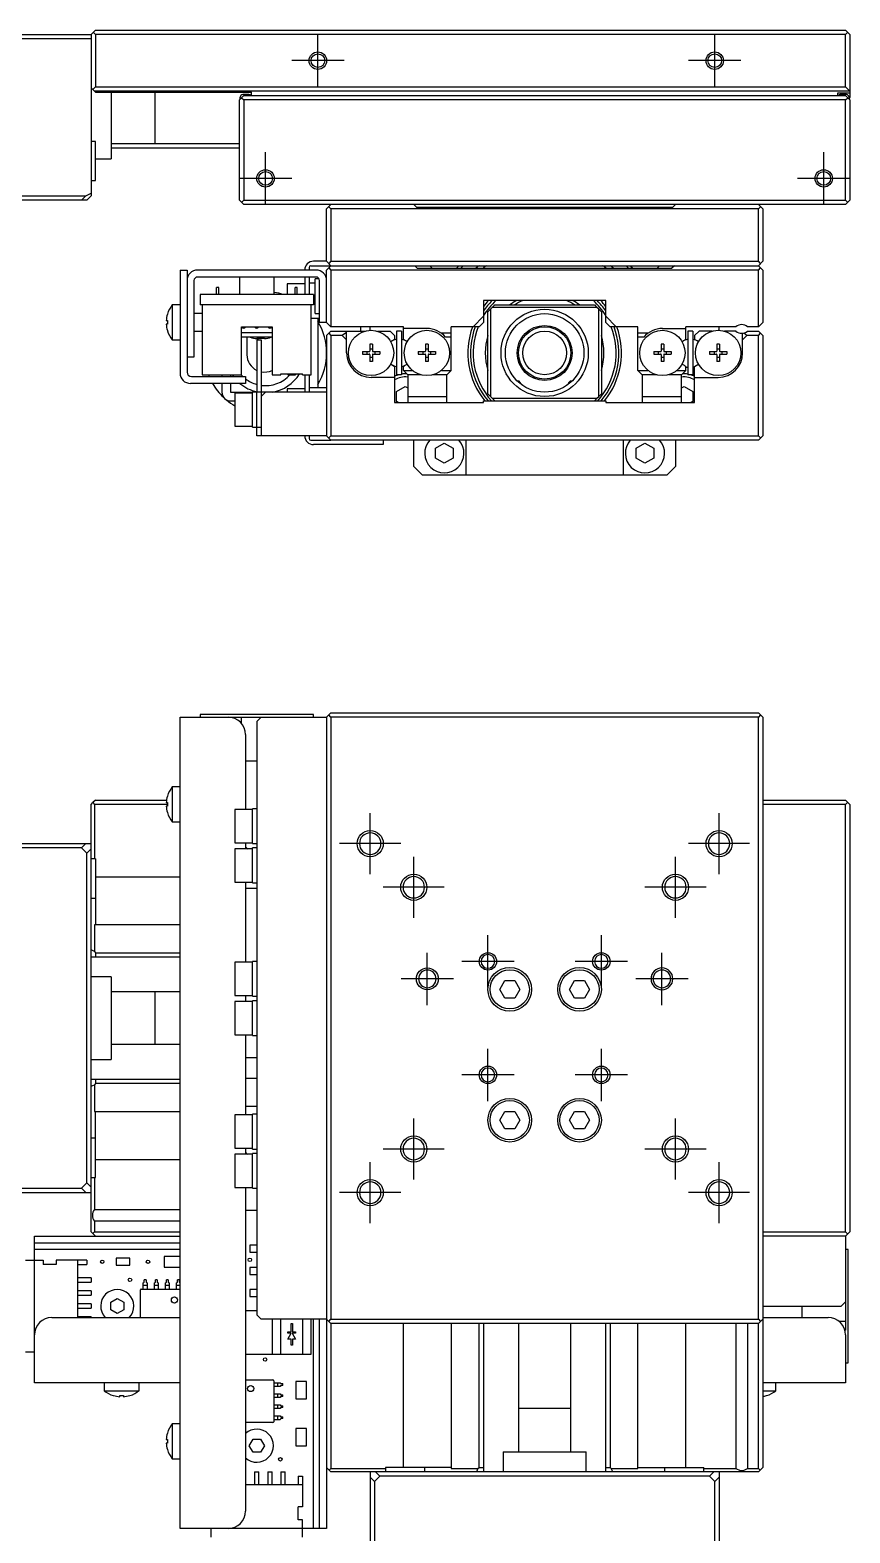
# Model space of a CAD drawing. Extents: x 0 to 730, y -8 to 432.
# Drawn here: x 245.7 to 339.7, y 255.9 to 428.2 of the extents above; entities that cross this region are included whole.
import ezdxf

# ---------------------------------------------------------------- set-up
doc = ezdxf.new("R2010")
doc.units = 0
doc.header["$LTSCALE"] = 0.5
doc.linetypes.add('CENTER', pattern=[50.8, 31.75, -6.35, 6.35, -6.35])
for name, color, linetype in [('MSM_CENTER', 1, 'CENTER'), ('MSM_CONTINUOUS', 7, 'CONTINUOUS'), ('MSM_NARROW', 5, 'CONTINUOUS')]:
    doc.layers.add(name, color=color, linetype=linetype)

msp = doc.modelspace()

# ---------------------------------------------------------------- linework, layer by layer
at = {"layer": 'MSM_CENTER'}
for p, q in [((278.72, 421.65), (278.72, 427.65)), ((324.22, 421.65), (324.22, 427.65)), ((281.72, 424.65), (275.72, 424.65)), ((327.22, 424.65), (321.22, 424.65)), ((272.72, 408.15), (272.72, 414.15)), ((336.72, 408.15), (336.72, 414.15)), ((275.72, 411.15), (269.72, 411.15)), ((339.72, 411.15), (333.72, 411.15)), ((307.47, 387.59), (307.47, 387.59)), ((284.72, 331.41), (284.72, 338.41)), ((324.72, 331.41), (324.72, 338.41)), ((288.22, 334.91), (281.22, 334.91)), ((328.22, 334.91), (321.22, 334.91)), ((289.72, 326.41), (289.72, 333.41)), ((319.72, 326.41), (319.72, 333.41)), ((293.22, 329.91), (286.22, 329.91)), ((323.22, 329.91), (316.22, 329.91)), ((298.22, 318.41), (298.22, 324.41)), ((311.22, 318.41), (311.22, 324.41)), ((291.27, 316.41), (291.27, 322.41)), ((318.17, 316.41), (318.17, 322.41)), ((301.22, 321.41), (295.22, 321.41)), ((314.22, 321.41), (308.22, 321.41)), ((294.27, 319.41), (288.27, 319.41)), ((321.17, 319.41), (315.17, 319.41)), ((298.22, 305.41), (298.22, 311.41)), ((311.22, 305.41), (311.22, 311.41)), ((301.22, 308.41), (295.22, 308.41)), ((314.22, 308.41), (308.22, 308.41)), ((289.72, 296.41), (289.72, 303.41)), ((319.72, 296.41), (319.72, 303.41)), ((293.22, 299.91), (286.22, 299.91)), ((323.22, 299.91), (316.22, 299.91)), ((284.72, 291.41), (284.72, 298.41)), ((324.72, 291.41), (324.72, 298.41)), ((288.22, 294.91), (281.22, 294.91)), ((328.22, 294.91), (321.22, 294.91))]:
    msp.add_line(p, q, dxfattribs=at)
at = {"layer": 'MSM_CONTINUOUS'}
for p, q in [((239.22, 427.65), (252.72, 427.65)), ((252.72, 427.65), (253.22, 428.15)), ((252.72, 427.65), (252.72, 409.15)), ((252.97, 427.9), (253.22, 427.65)), ((253.22, 428.15), (339.22, 428.15)), ((253.22, 427.65), (253.22, 421.65)), ((339.22, 427.65), (253.22, 427.65)), ((339.72, 427.65), (339.22, 428.15)), ((339.22, 427.65), (339.47, 427.9)), ((339.22, 421.65), (339.22, 427.65)), ((339.72, 427.65), (339.72, 420.45)), ((252.72, 427.15), (239.22, 427.15)), ((252.72, 421.55), (252.92, 421.35)), ((253.22, 421.65), (252.92, 421.35)), ((252.92, 421.35), (253.22, 421.05)), ((339.72, 421.15), (253.12, 421.15)), ((253.22, 421.65), (339.22, 421.65)), ((253.22, 421.05), (271.12, 421.05)), ((255.02, 421.05), (255.02, 413.4)), ((260.02, 421.05), (260.02, 415.15)), ((269.72, 420.15), (270.22, 420.65)), ((269.82, 420.25), (269.82, 420.45)), ((269.97, 420.4), (270.22, 420.15)), ((270.82, 420.75), (270.12, 420.75)), ((270.22, 420.65), (339.22, 420.65)), ((271.12, 420.65), (271.12, 421.05)), ((338.32, 420.95), (339.72, 420.95)), ((338.32, 420.65), (338.32, 420.95)), ((339.32, 420.75), (338.62, 420.75)), ((339.72, 421.15), (339.22, 421.65)), ((339.22, 420.65), (339.72, 420.15)), ((339.22, 420.15), (339.47, 420.4)), ((339.62, 420.45), (339.62, 420.25)), ((339.72, 420.45), (339.62, 420.35)), ((269.72, 408.65), (269.72, 420.15)), ((270.22, 420.15), (270.22, 408.65)), ((339.22, 420.15), (270.22, 420.15)), ((339.22, 408.65), (339.22, 420.15)), ((339.72, 420.15), (339.72, 408.65)), ((253.22, 415.4), (252.72, 415.4)), ((253.22, 410.9), (253.22, 415.4)), ((255.02, 415.15), (269.72, 415.15)), ((253.22, 413.4), (255.02, 413.4)), ((255.02, 414.65), (269.72, 414.65)), ((252.72, 410.9), (253.22, 410.9)), ((239.22, 409.15), (252.11, 409.15)), ((252.22, 408.65), (239.22, 408.65)), ((251.61, 408.65), (252.11, 409.15)), ((252.11, 409.15), (252.72, 409.46)), ((252.72, 409.15), (252.22, 408.65)), ((270.22, 408.15), (269.72, 408.65)), ((270.22, 408.65), (269.97, 408.4)), ((270.22, 408.65), (339.22, 408.65)), ((339.47, 408.4), (339.22, 408.65)), ((339.22, 408.15), (339.72, 408.65)), ((339.22, 408.15), (270.22, 408.15)), ((279.72, 407.65), (280.22, 408.15)), ((279.72, 401.65), (279.72, 407.65)), ((280.22, 407.65), (279.97, 407.9)), ((280.22, 407.65), (280.22, 401.65)), ((329.22, 407.65), (280.22, 407.65)), ((290.02, 407.85), (289.72, 408.15)), ((290.02, 407.85), (319.42, 407.85)), ((319.72, 408.15), (319.42, 407.85)), ((329.22, 408.15), (329.72, 407.65)), ((329.47, 407.9), (329.22, 407.65)), ((329.22, 401.65), (329.22, 407.65)), ((329.72, 407.65), (329.72, 401.65)), ((279.72, 401.65), (278.22, 401.65)), ((280.22, 401.15), (279.72, 401.65)), ((280.22, 401.65), (279.97, 401.4)), ((280.22, 401.65), (329.22, 401.65)), ((329.47, 401.4), (329.22, 401.65)), ((329.22, 401.15), (329.72, 401.65)), ((262.92, 400.65), (263.72, 400.65)), ((262.92, 400.65), (262.92, 388.85)), ((263.72, 400.65), (263.72, 388.95)), ((278.52, 400.65), (264.92, 400.65)), ((278.52, 399.85), (264.92, 399.85)), ((269.72, 399.85), (269.72, 397.85)), ((273.72, 397.85), (273.72, 399.85)), ((277.22, 399.85), (277.22, 397.85)), ((277.72, 400.95), (277.72, 400.65)), ((277.72, 399.85), (277.72, 397.85)), ((277.92, 401.15), (280.22, 401.15)), ((278.42, 395.65), (278.42, 399.65)), ((278.87, 399.65), (278.42, 399.65)), ((279.72, 400.65), (280.22, 401.15)), ((279.72, 394.65), (279.72, 400.65)), ((279.97, 400.9), (280.22, 400.65)), ((280.22, 401.15), (329.22, 401.15)), ((280.22, 400.65), (280.22, 394.15)), ((329.22, 400.65), (280.22, 400.65)), ((290.12, 400.85), (289.82, 401.15)), ((290.12, 400.85), (319.32, 400.85)), ((319.62, 401.15), (319.32, 400.85)), ((329.22, 401.15), (329.72, 400.65)), ((329.22, 400.65), (329.47, 400.9)), ((329.22, 394.15), (329.22, 400.65)), ((329.72, 400.65), (329.72, 394.65)), ((264.52, 399.45), (264.52, 390.65)), ((267.35, 398.65), (267.1, 398.65)), ((267.1, 397.85), (267.1, 398.65)), ((267.35, 397.85), (267.35, 398.65)), ((275.22, 399.05), (275.22, 397.85)), ((277.22, 399.05), (275.22, 399.05)), ((276.1, 397.85), (276.1, 398.65)), ((276.35, 398.65), (276.1, 398.65)), ((276.35, 397.85), (276.35, 398.65)), ((278.42, 399.15), (277.72, 399.15)), ((278.92, 394.65), (278.92, 399.45)), ((262.03, 396.65), (262.03, 392.65)), ((262.92, 396.65), (262.03, 396.65)), ((265.22, 397.85), (265.22, 396.65)), ((278.22, 397.85), (265.22, 397.85)), ((278.22, 396.65), (265.22, 396.65)), ((265.47, 396.65), (265.47, 388.65)), ((277.97, 388.65), (277.97, 396.65)), ((278.22, 397.85), (278.22, 396.65)), ((311.72, 397.15), (297.72, 397.15)), ((297.72, 397.15), (297.72, 394.65)), ((298.72, 396.35), (298.52, 396.15)), ((298.72, 396.35), (299.02, 396.65)), ((310.72, 396.35), (298.72, 396.35)), ((299.02, 396.65), (310.42, 396.65)), ((310.42, 396.65), (310.72, 396.35)), ((310.92, 396.15), (310.72, 396.35)), ((311.72, 394.65), (311.72, 397.15)), ((261.34, 394.85), (261.47, 394.85)), ((261.47, 394.45), (261.34, 394.45)), ((261.47, 395.6), (261.47, 395.58)), ((261.47, 394.85), (261.47, 394.45)), ((265.47, 395.65), (264.52, 395.65)), ((277.97, 395.15), (278.92, 395.15)), ((278.42, 395.65), (278.92, 395.65)), ((278.72, 395.15), (278.72, 387.15)), ((279.72, 394.65), (278.92, 394.65)), ((280.22, 394.15), (279.72, 394.65)), ((296.52, 394.15), (297.72, 395.36)), ((297.72, 394.65), (297.22, 394.15)), ((298.22, 395.85), (298.52, 396.15)), ((298.22, 386.45), (298.22, 395.85)), ((298.52, 396.15), (298.52, 386.15)), ((310.92, 386.15), (310.92, 396.15)), ((310.92, 396.15), (311.22, 395.85)), ((311.22, 395.85), (311.22, 386.45)), ((311.72, 395.36), (312.93, 394.15)), ((312.22, 394.15), (311.72, 394.65)), ((329.72, 394.65), (329.22, 394.15)), ((261.47, 393.73), (261.47, 393.7)), ((264.52, 393.65), (265.47, 393.65)), ((269.97, 394.15), (273.47, 394.15)), ((269.97, 388.65), (269.97, 394.15)), ((273.47, 393.45), (269.97, 393.45)), ((273.47, 392.95), (269.97, 392.95)), ((270.59, 392.95), (270.59, 390.95)), ((272.59, 392.8), (271.72, 392.8)), ((273.47, 394.15), (273.47, 388.65)), ((279.72, 393.15), (280.22, 393.65)), ((279.72, 393.15), (279.72, 381.65)), ((279.97, 393.4), (280.22, 393.15)), ((288.52, 394.15), (280.22, 394.15)), ((280.22, 393.65), (284.11, 393.65)), ((280.22, 393.15), (280.22, 381.65)), ((281.52, 393.15), (280.22, 393.15)), ((282.02, 393.51), (281.52, 393.15)), ((281.52, 393.15), (282.02, 392.65)), ((282.02, 391.15), (282.02, 393.65)), ((283.64, 393.65), (283.64, 394.15)), ((284.72, 393.75), (284.72, 394.15)), ((285.54, 393.65), (287.02, 393.65)), ((287.52, 393.15), (287.02, 393.65)), ((287.52, 393.15), (287.52, 392.7)), ((288.32, 393.65), (287.72, 393.65)), ((287.72, 393.65), (287.72, 388.65)), ((288.32, 393.65), (288.32, 388.65)), ((288.52, 392.7), (288.52, 394.15)), ((291.22, 393.95), (288.52, 393.95)), ((292.82, 393.45), (294.02, 393.45)), ((294.02, 392.95), (293.37, 392.95)), ((297.22, 394.15), (294.02, 394.15)), ((294.02, 389.15), (294.02, 394.15)), ((315.42, 394.15), (312.22, 394.15)), ((315.42, 389.15), (315.42, 394.15)), ((315.42, 393.45), (316.63, 393.45)), ((316.08, 392.95), (315.42, 392.95)), ((318.22, 393.95), (320.92, 393.95)), ((326.66, 394.15), (320.92, 394.15)), ((320.92, 392.7), (320.92, 394.15)), ((321.72, 393.65), (321.12, 393.65)), ((321.12, 393.65), (321.12, 388.65)), ((321.72, 393.65), (321.72, 388.65)), ((322.42, 393.65), (321.92, 393.15)), ((321.92, 393.15), (321.92, 392.7)), ((323.91, 393.65), (322.42, 393.65)), ((324.72, 393.75), (324.72, 394.15)), ((326.66, 393.65), (325.34, 393.65)), ((327.42, 391.15), (327.42, 393.41)), ((327.42, 392.65), (327.92, 393.15)), ((327.92, 393.15), (327.54, 393.43)), ((329.22, 393.15), (327.92, 393.15)), ((329.22, 394.15), (327.98, 394.15)), ((327.98, 393.65), (329.22, 393.65)), ((329.72, 393.15), (329.22, 393.65)), ((329.22, 393.15), (329.47, 393.4)), ((329.22, 381.65), (329.22, 393.15)), ((329.72, 393.15), (329.72, 381.65)), ((262.03, 392.65), (262.92, 392.65)), ((271.72, 392.65), (272.22, 392.65)), ((271.72, 392.65), (271.72, 386.65)), ((272.22, 392.65), (272.22, 381.65)), ((283.82, 391.3), (284.62, 391.3)), ((283.82, 391.3), (283.82, 391.01)), ((283.82, 391.01), (284.62, 391.01)), ((284.35, 391.3), (284.35, 391.01)), ((284.97, 392.15), (284.68, 392.15)), ((284.68, 392.15), (284.68, 391.36)), ((284.68, 391.62), (284.97, 391.62)), ((284.97, 392.15), (284.97, 391.36)), ((285.03, 391.3), (285.82, 391.3)), ((285.03, 391.01), (285.82, 391.01)), ((285.29, 391.01), (285.29, 391.3)), ((285.82, 391.3), (285.82, 391.01)), ((287.52, 392.7), (287.39, 392.62)), ((288.9, 392.48), (288.52, 392.7)), ((290.22, 391.3), (291.02, 391.3)), ((290.22, 391.3), (290.22, 391.01)), ((290.22, 391.01), (291.02, 391.01)), ((290.75, 391.3), (290.75, 391.01)), ((291.37, 392.15), (291.08, 392.15)), ((291.08, 392.15), (291.08, 391.36)), ((291.08, 391.62), (291.37, 391.62)), ((291.37, 392.15), (291.37, 391.36)), ((291.43, 391.3), (292.22, 391.3)), ((291.43, 391.01), (292.22, 391.01)), ((291.69, 391.01), (291.69, 391.3)), ((292.22, 391.3), (292.22, 391.01)), ((317.22, 391.3), (318.02, 391.3)), ((317.22, 391.3), (317.22, 391.01)), ((317.22, 391.01), (318.02, 391.01)), ((317.75, 391.3), (317.75, 391.01)), ((318.37, 392.15), (318.08, 392.15)), ((318.08, 392.15), (318.08, 391.36)), ((318.08, 391.62), (318.37, 391.62)), ((318.37, 392.15), (318.37, 391.36)), ((318.43, 391.3), (319.22, 391.3)), ((318.43, 391.01), (319.22, 391.01)), ((318.69, 391.01), (318.69, 391.3)), ((319.22, 391.3), (319.22, 391.01)), ((320.92, 392.7), (320.55, 392.48)), ((322.06, 392.62), (321.92, 392.7)), ((323.62, 391.3), (324.42, 391.3)), ((323.62, 391.3), (323.62, 391.01)), ((323.62, 391.01), (324.42, 391.01)), ((324.15, 391.3), (324.15, 391.01)), ((324.77, 392.15), (324.48, 392.15)), ((324.48, 392.15), (324.48, 391.36)), ((324.48, 391.62), (324.77, 391.62)), ((324.77, 392.15), (324.77, 391.36)), ((324.83, 391.3), (325.62, 391.3)), ((324.83, 391.01), (325.62, 391.01)), ((325.09, 391.01), (325.09, 391.3)), ((325.62, 391.3), (325.62, 391.01)), ((264.52, 390.65), (263.72, 390.65)), ((284.68, 390.95), (284.68, 390.15)), ((284.68, 390.68), (284.97, 390.68)), ((284.97, 390.15), (284.68, 390.15)), ((284.97, 390.95), (284.97, 390.15)), ((287.15, 389.83), (287.52, 389.61)), ((287.52, 389.61), (287.52, 385.45)), ((288.52, 389.61), (288.66, 389.69)), ((288.52, 389.15), (288.52, 389.61)), ((291.08, 390.95), (291.08, 390.15)), ((291.08, 390.68), (291.37, 390.68)), ((291.37, 390.15), (291.08, 390.15)), ((291.37, 390.95), (291.37, 390.15)), ((318.08, 390.95), (318.08, 390.15)), ((318.08, 390.68), (318.37, 390.68)), ((318.37, 390.15), (318.08, 390.15)), ((318.37, 390.95), (318.37, 390.15)), ((320.79, 389.69), (320.92, 389.61)), ((320.92, 389.15), (320.92, 389.61)), ((321.92, 389.61), (322.3, 389.83)), ((321.92, 385.45), (321.92, 389.61)), ((324.48, 390.95), (324.48, 390.15)), ((324.48, 390.68), (324.77, 390.68)), ((324.77, 390.15), (324.48, 390.15)), ((324.77, 390.95), (324.77, 390.15)), ((270.42, 387.65), (264.12, 387.65)), ((264.22, 388.45), (270.42, 388.45)), ((265.47, 388.65), (269.97, 388.65)), ((267.72, 388.65), (267.72, 388.45)), ((267.72, 387.65), (267.72, 386.65)), ((268.72, 388.65), (268.72, 388.45)), ((268.72, 387.65), (268.72, 386.65)), ((270.42, 388.45), (270.42, 387.65)), ((273.47, 388.65), (274.47, 388.65)), ((274.47, 388.75), (276.97, 388.75)), ((274.47, 388.65), (274.47, 388.75)), ((275.27, 388.75), (275.27, 388.65)), ((275.27, 388.65), (276.17, 388.65)), ((275.65, 388.75), (275.65, 388.65)), ((275.8, 388.75), (275.8, 388.65)), ((276.17, 388.75), (276.17, 388.65)), ((276.97, 388.65), (276.97, 388.75)), ((276.97, 388.65), (277.97, 388.65)), ((277.22, 388.65), (277.22, 386.65)), ((277.72, 388.65), (277.72, 386.65)), ((287.52, 388.35), (284.82, 388.35)), ((288.32, 388.65), (287.72, 388.65)), ((288.52, 389.15), (289.56, 389.15)), ((288.52, 389.15), (289.02, 388.65)), ((290.51, 388.65), (289.02, 388.65)), ((289.02, 388.65), (289.02, 385.45)), ((293.52, 388.65), (291.94, 388.65)), ((292.88, 389.15), (294.02, 389.15)), ((293.52, 388.65), (294.02, 389.15)), ((293.52, 385.45), (293.52, 388.65)), ((301.56, 387.95), (301.75, 387.95)), ((301.97, 387.73), (301.75, 387.95)), ((301.97, 387.73), (301.8, 387.73)), ((301.97, 387.59), (301.97, 387.73)), ((307.7, 387.95), (307.47, 387.73)), ((307.64, 387.73), (307.47, 387.73)), ((307.47, 387.73), (307.47, 387.59)), ((307.47, 387.59), (307.47, 387.59)), ((307.7, 387.95), (307.89, 387.95)), ((315.42, 389.15), (316.56, 389.15)), ((315.42, 389.15), (315.92, 388.65)), ((317.51, 388.65), (315.92, 388.65)), ((315.92, 388.65), (315.92, 385.45)), ((320.42, 388.65), (318.94, 388.65)), ((319.88, 389.15), (320.92, 389.15)), ((320.42, 388.65), (320.92, 389.15)), ((320.42, 385.45), (320.42, 388.65)), ((321.72, 388.65), (321.12, 388.65)), ((321.92, 388.35), (324.62, 388.35)), ((268.72, 386.65), (271.22, 386.65)), ((269.22, 386.55), (269.22, 382.75)), ((271.22, 386.55), (269.22, 386.55)), ((271.22, 382.65), (271.22, 386.65)), ((279.72, 386.65), (271.22, 386.65)), ((271.72, 382.65), (271.72, 386.65)), ((272.22, 386.15), (272.72, 386.65)), ((275.22, 387.05), (275.22, 386.65)), ((277.22, 387.05), (275.22, 387.05)), ((279.72, 387.15), (277.72, 387.15)), ((287.72, 386.73), (288.72, 387.31)), ((287.72, 385.58), (287.72, 386.73)), ((288.72, 387.31), (289.02, 387.14)), ((289.02, 386.15), (293.52, 386.15)), ((298.52, 386.15), (298.22, 386.45)), ((298.52, 386.15), (298.72, 385.95)), ((298.72, 385.95), (310.72, 385.95)), ((299.02, 385.65), (298.72, 385.95)), ((310.72, 385.95), (310.42, 385.65)), ((310.72, 385.95), (310.92, 386.15)), ((311.22, 386.45), (310.92, 386.15)), ((315.92, 386.15), (320.42, 386.15)), ((320.42, 387.14), (320.72, 387.31)), ((320.72, 387.31), (321.72, 386.73)), ((321.72, 386.73), (321.72, 385.58)), ((268.72, 385.65), (269.22, 385.65)), ((287.52, 385.45), (297.72, 385.45)), ((287.94, 385.45), (287.72, 385.58)), ((297.72, 385.45), (297.72, 385.65)), ((297.72, 385.65), (311.72, 385.65)), ((311.72, 385.65), (311.72, 385.45)), ((311.72, 385.45), (321.92, 385.45)), ((321.72, 385.58), (321.51, 385.45)), ((269.22, 382.75), (271.22, 382.75)), ((271.22, 382.65), (272.22, 382.65)), ((271.72, 381.65), (271.72, 382.65)), ((279.72, 381.65), (271.72, 381.65)), ((277.72, 381.65), (277.72, 381.35)), ((277.92, 381.15), (280.22, 381.15)), ((280.22, 381.15), (279.72, 381.65)), ((280.22, 381.65), (279.97, 381.4)), ((280.22, 381.65), (329.22, 381.65)), ((329.22, 381.15), (280.22, 381.15)), ((286.22, 381.15), (286.22, 380.65)), ((289.72, 378.15), (289.72, 381.15)), ((292.22, 380.23), (293.22, 380.81)), ((293.22, 380.81), (294.22, 380.23)), ((295.72, 377.15), (295.72, 381.15)), ((313.72, 381.15), (313.72, 377.15)), ((315.22, 380.23), (316.22, 380.81)), ((316.22, 380.81), (317.22, 380.23)), ((319.72, 381.15), (319.72, 378.15)), ((329.47, 381.4), (329.22, 381.65)), ((329.72, 381.65), (329.22, 381.15)), ((286.22, 380.65), (278.22, 380.65)), ((292.22, 379.08), (292.22, 380.23)), ((293.22, 378.5), (292.22, 379.08)), ((294.22, 379.08), (293.22, 378.5)), ((294.22, 380.23), (294.22, 379.08)), ((315.22, 379.08), (315.22, 380.23)), ((316.22, 378.5), (315.22, 379.08)), ((317.22, 379.08), (316.22, 378.5)), ((317.22, 380.23), (317.22, 379.08)), ((289.72, 378.15), (290.72, 377.15)), ((318.72, 377.15), (319.72, 378.15)), ((295.72, 377.15), (290.72, 377.15)), ((313.72, 377.15), (295.72, 377.15)), ((318.72, 377.15), (313.72, 377.15)), ((278.22, 349.71), (265.22, 349.71)), ((265.22, 349.71), (265.22, 349.41)), ((278.22, 349.41), (278.22, 349.71)), ((280.22, 349.91), (279.72, 349.41)), ((280.22, 349.41), (279.97, 349.66)), ((280.22, 349.91), (329.22, 349.91)), ((329.72, 349.41), (329.22, 349.91)), ((329.47, 349.66), (329.22, 349.41)), ((262.92, 256.41), (262.92, 349.41)), ((262.92, 349.41), (279.72, 349.41)), ((269.97, 348.67), (269.97, 349.41)), ((272.22, 349.41), (271.72, 348.91)), ((271.72, 348.91), (271.72, 280.91)), ((279.72, 349.41), (279.72, 256.41)), ((329.22, 349.41), (280.22, 349.41)), ((280.22, 349.41), (280.22, 280.41)), ((329.22, 280.41), (329.22, 349.41)), ((329.72, 349.41), (329.72, 263.41)), ((270.42, 347.41), (270.42, 338.81)), ((270.42, 344.41), (271.72, 344.41)), ((262.03, 341.41), (262.03, 337.41)), ((262.92, 341.41), (262.03, 341.41)), ((252.72, 339.41), (252.92, 339.61)), ((252.72, 290.41), (252.72, 339.41)), ((253.22, 339.91), (252.92, 339.61)), ((252.92, 339.61), (253.12, 339.41)), ((253.12, 339.41), (253.12, 333.16)), ((261.47, 339.41), (253.12, 339.41)), ((253.22, 339.91), (261.37, 339.91)), ((261.34, 339.61), (261.47, 339.61)), ((261.47, 340.36), (261.47, 340.34)), ((261.47, 339.61), (261.47, 339.21)), ((329.72, 339.91), (339.22, 339.91)), ((339.22, 339.41), (329.72, 339.41)), ((339.72, 339.41), (339.22, 339.91)), ((339.22, 339.41), (339.47, 339.66)), ((339.22, 290.41), (339.22, 339.41)), ((339.72, 339.41), (339.72, 290.41)), ((261.47, 339.21), (261.34, 339.21)), ((261.47, 338.48), (261.47, 338.46)), ((269.22, 338.81), (269.22, 335.01)), ((271.22, 338.81), (269.22, 338.81)), ((271.22, 334.91), (271.22, 338.91)), ((271.72, 338.91), (271.22, 338.91)), ((262.03, 337.41), (262.92, 337.41)), ((217.72, 334.91), (252.72, 334.91)), ((251.61, 334.41), (239.22, 334.41)), ((251.61, 334.41), (252.11, 334.91)), ((252.22, 333.8), (251.61, 334.41)), ((252.72, 334.3), (252.22, 333.8)), ((269.22, 335.01), (271.22, 335.01)), ((269.22, 334.31), (269.22, 330.51)), ((271.22, 334.31), (269.22, 334.31)), ((270.42, 335.01), (270.42, 334.31)), ((271.22, 334.91), (271.72, 334.91)), ((271.22, 330.41), (271.22, 334.41)), ((271.72, 334.41), (271.22, 334.41)), ((252.22, 296.02), (252.22, 333.8)), ((253.22, 333.16), (252.72, 333.16)), ((253.22, 333.16), (253.22, 325.61)), ((253.22, 331.11), (262.92, 331.11)), ((269.22, 330.51), (271.22, 330.51)), ((270.42, 330.51), (270.42, 321.31)), ((270.42, 329.81), (271.72, 329.81)), ((271.22, 330.41), (271.72, 330.41)), ((252.72, 328.66), (253.22, 328.66)), ((253.12, 325.61), (253.12, 322.55)), ((262.92, 325.61), (253.12, 325.61)), ((253.12, 322.55), (252.72, 322.72)), ((253.12, 322.55), (253.22, 322.41)), ((253.22, 322.41), (262.92, 322.41)), ((253.22, 322.41), (253.22, 321.91)), ((262.92, 321.91), (252.72, 321.91)), ((269.22, 321.31), (269.22, 317.51)), ((271.22, 321.31), (269.22, 321.31)), ((271.22, 317.41), (271.22, 321.41)), ((271.72, 321.41), (271.22, 321.41)), ((298.52, 320.71), (298.46, 320.64)), ((298.52, 320.71), (298.61, 320.71)), ((310.84, 320.71), (310.92, 320.71)), ((310.99, 320.64), (310.92, 320.71)), ((255.02, 319.66), (252.72, 319.66)), ((255.02, 319.66), (255.02, 310.16)), ((299.57, 318.21), (300.15, 319.21)), ((300.15, 319.21), (301.3, 319.21)), ((301.3, 319.21), (301.88, 318.21)), ((307.57, 318.21), (308.15, 319.21)), ((308.15, 319.21), (309.3, 319.21)), ((309.3, 319.21), (309.88, 318.21)), ((262.92, 317.91), (255.02, 317.91)), ((260.02, 317.91), (260.02, 311.91)), ((269.22, 317.51), (271.22, 317.51)), ((270.42, 317.51), (270.42, 316.81)), ((271.22, 317.41), (271.72, 317.41)), ((300.15, 317.21), (299.57, 318.21)), ((301.3, 317.21), (300.15, 317.21)), ((301.88, 318.21), (301.3, 317.21)), ((308.15, 317.21), (307.57, 318.21)), ((309.3, 317.21), (308.15, 317.21)), ((309.88, 318.21), (309.3, 317.21)), ((269.22, 316.81), (269.22, 313.01)), ((271.22, 316.81), (269.22, 316.81)), ((271.22, 312.91), (271.22, 316.91)), ((271.72, 316.91), (271.22, 316.91)), ((255.02, 311.91), (262.92, 311.91)), ((269.22, 313.01), (271.22, 313.01)), ((270.42, 313.01), (270.42, 303.81)), ((271.22, 312.91), (271.72, 312.91)), ((252.72, 310.16), (255.02, 310.16)), ((270.42, 310.41), (271.72, 310.41)), ((252.72, 307.91), (262.92, 307.91)), ((252.72, 307.1), (253.12, 307.27)), ((253.22, 307.41), (253.12, 307.27)), ((253.12, 307.27), (253.12, 304.21)), ((253.22, 307.91), (253.22, 307.41)), ((262.92, 307.41), (253.22, 307.41)), ((271.72, 308.01), (270.42, 308.01)), ((253.12, 304.21), (262.92, 304.21)), ((253.22, 296.66), (253.22, 304.21)), ((269.22, 303.81), (269.22, 300.01)), ((271.22, 303.81), (269.22, 303.81)), ((270.42, 304.81), (271.72, 304.81)), ((271.22, 299.91), (271.22, 303.91)), ((271.72, 303.91), (271.22, 303.91)), ((299.57, 303.21), (300.15, 304.21)), ((300.15, 302.21), (299.57, 303.21)), ((300.15, 304.21), (301.3, 304.21)), ((301.3, 304.21), (301.88, 303.21)), ((301.88, 303.21), (301.3, 302.21)), ((307.57, 303.21), (308.15, 304.21)), ((308.15, 302.21), (307.57, 303.21)), ((308.15, 304.21), (309.3, 304.21)), ((309.3, 304.21), (309.88, 303.21)), ((309.88, 303.21), (309.3, 302.21)), ((301.3, 302.21), (300.15, 302.21)), ((309.3, 302.21), (308.15, 302.21)), ((253.22, 301.16), (252.72, 301.16)), ((269.22, 300.01), (271.22, 300.01)), ((270.42, 300.01), (270.42, 299.31)), ((271.22, 299.91), (271.72, 299.91)), ((253.22, 298.71), (262.92, 298.71)), ((269.22, 299.31), (269.22, 295.51)), ((271.22, 299.31), (269.22, 299.31)), ((271.22, 295.41), (271.22, 299.41)), ((271.72, 299.41), (271.22, 299.41)), ((252.72, 296.66), (253.22, 296.66)), ((253.12, 296.66), (253.12, 292.97)), ((223.72, 294.91), (252.72, 294.91)), ((239.22, 295.41), (251.61, 295.41)), ((251.61, 295.41), (252.22, 296.02)), ((252.11, 294.91), (251.61, 295.41)), ((252.22, 296.02), (252.72, 295.52)), ((269.22, 295.51), (271.22, 295.51)), ((270.42, 295.51), (270.42, 258.41)), ((271.22, 295.41), (271.72, 295.41)), ((253.12, 292.97), (262.92, 292.97)), ((270.42, 292.91), (271.72, 292.91)), ((262.92, 291.65), (253.12, 291.65)), ((253.12, 291.65), (253.12, 290.41)), ((246.22, 273.11), (246.22, 289.91)), ((246.22, 289.91), (262.92, 289.91)), ((252.92, 290.21), (252.72, 290.41)), ((253.12, 290.41), (252.92, 290.21)), ((252.92, 290.21), (253.22, 289.91)), ((253.12, 290.41), (262.92, 290.41)), ((329.72, 290.41), (339.22, 290.41)), ((339.22, 289.91), (329.72, 289.91)), ((339.47, 290.16), (339.22, 290.41)), ((339.22, 289.91), (339.72, 290.41)), ((339.22, 289.91), (339.22, 279.16)), ((262.92, 289.11), (246.22, 289.11)), ((262.92, 288.41), (246.22, 288.41)), ((270.92, 288.88), (270.92, 288.08)), ((271.72, 288.88), (270.92, 288.88)), ((270.92, 288.08), (271.72, 288.08)), ((339.52, 288.41), (339.22, 288.41)), ((339.52, 275.41), (339.52, 288.41)), ((245.22, 287.16), (247.22, 287.16)), ((247.22, 287.16), (247.22, 286.66)), ((248.72, 286.66), (247.22, 286.66)), ((252.22, 287.16), (248.72, 287.16)), ((248.72, 287.16), (248.72, 286.66)), ((251.22, 280.61), (251.22, 287.16)), ((251.22, 286.66), (252.22, 286.66)), ((252.22, 287.16), (252.22, 286.66)), ((255.58, 287.39), (255.58, 286.59)), ((257.18, 287.39), (255.58, 287.39)), ((255.58, 286.59), (257.18, 286.59)), ((257.18, 286.59), (257.18, 287.39)), ((261.1, 287.61), (261.1, 286.36)), ((262.92, 287.61), (261.1, 287.61)), ((261.1, 286.36), (262.92, 286.36)), ((271.72, 286.34), (270.92, 286.34)), ((270.92, 286.34), (270.92, 285.54)), ((252.72, 285.16), (251.22, 285.16)), ((251.22, 284.66), (252.72, 284.66)), ((252.72, 285.16), (252.72, 284.66)), ((258.71, 284.59), (258.82, 284.66)), ((258.71, 283.86), (258.71, 284.59)), ((258.71, 284.3), (259.14, 284.3)), ((258.82, 284.66), (258.82, 284.91)), ((259.02, 284.91), (258.82, 284.91)), ((259.02, 284.91), (259.02, 284.66)), ((259.02, 284.66), (259.14, 284.59)), ((259.14, 284.59), (259.14, 283.86)), ((259.98, 284.59), (260.09, 284.66)), ((259.98, 283.86), (259.98, 284.59)), ((259.98, 284.3), (260.41, 284.3)), ((260.09, 284.66), (260.09, 284.91)), ((260.29, 284.91), (260.09, 284.91)), ((260.29, 284.91), (260.29, 284.66)), ((260.29, 284.66), (260.41, 284.59)), ((260.41, 284.59), (260.41, 283.86)), ((261.25, 284.59), (261.36, 284.66)), ((261.25, 283.86), (261.25, 284.59)), ((261.25, 284.3), (261.68, 284.3)), ((261.56, 284.91), (261.36, 284.91)), ((261.36, 284.66), (261.36, 284.91)), ((261.56, 284.91), (261.56, 284.66)), ((261.56, 284.66), (261.68, 284.59)), ((261.68, 284.59), (261.68, 283.86)), ((262.52, 284.59), (262.63, 284.66)), ((262.52, 283.86), (262.52, 284.59)), ((262.52, 284.3), (262.92, 284.3)), ((262.83, 284.91), (262.63, 284.91)), ((262.63, 284.66), (262.63, 284.91)), ((262.83, 284.91), (262.83, 284.66)), ((262.83, 284.66), (262.92, 284.61)), ((270.92, 285.54), (271.72, 285.54)), ((252.72, 283.66), (251.22, 283.66)), ((251.22, 283.16), (252.72, 283.16)), ((252.72, 283.66), (252.72, 283.16)), ((254.97, 282.34), (255.72, 282.77)), ((255.72, 282.77), (256.47, 282.34)), ((258.38, 280.61), (258.38, 283.76)), ((258.48, 283.86), (262.92, 283.86)), ((270.92, 283.8), (270.92, 283)), ((271.72, 283.8), (270.92, 283.8)), ((270.92, 283), (271.72, 283)), ((252.72, 282.16), (251.22, 282.16)), ((251.22, 281.66), (252.72, 281.66)), ((252.72, 282.16), (252.72, 281.66)), ((254.97, 281.48), (254.97, 282.34)), ((255.72, 281.04), (254.97, 281.48)), ((256.47, 281.48), (255.72, 281.04)), ((256.47, 282.34), (256.47, 281.48)), ((270.42, 281.41), (271.72, 281.41)), ((271.72, 280.91), (272.22, 280.41)), ((329.72, 281.91), (338.72, 281.91)), ((334.22, 281.91), (334.22, 280.61)), ((338.72, 281.91), (339.22, 282.41)), ((248.22, 280.61), (262.92, 280.61)), ((252.72, 280.66), (251.22, 280.66)), ((252.72, 280.66), (252.72, 280.61)), ((279.72, 280.41), (272.22, 280.41)), ((273.47, 280.41), (273.47, 276.41)), ((274.47, 276.41), (274.47, 280.41)), ((275.65, 279.91), (275.8, 279.91)), ((275.65, 278.96), (275.65, 279.91)), ((275.8, 279.91), (275.8, 278.96)), ((276.97, 280.41), (276.97, 276.41)), ((277.97, 276.41), (277.97, 280.41)), ((278.22, 256.41), (278.22, 280.41)), ((278.92, 256.41), (278.92, 280.41)), ((279.72, 280.41), (280.22, 279.91)), ((279.97, 280.16), (280.22, 280.41)), ((280.22, 280.41), (329.22, 280.41)), ((280.22, 279.91), (280.22, 263.31)), ((329.22, 279.91), (280.22, 279.91)), ((288.52, 263.41), (288.52, 279.91)), ((294.02, 279.91), (294.02, 263.31)), ((297.22, 263.41), (297.22, 279.91)), ((297.72, 279.91), (297.72, 262.91)), ((301.72, 279.91), (301.72, 265.21)), ((307.72, 265.21), (307.72, 279.91)), ((311.72, 262.91), (311.72, 279.91)), ((312.22, 279.91), (312.22, 263.41)), ((315.42, 263.31), (315.42, 279.91)), ((320.92, 263.41), (320.92, 279.91)), ((326.66, 263.31), (326.66, 279.91)), ((327.98, 279.91), (327.98, 263.31)), ((329.22, 280.41), (329.47, 280.16)), ((329.22, 279.91), (329.72, 280.41)), ((329.22, 263.31), (329.22, 279.91)), ((329.72, 280.61), (337.22, 280.61)), ((339.22, 280.16), (338.49, 280.16)), ((339.15, 279.16), (339.22, 279.16)), ((275.27, 278.81), (275.27, 278.96)), ((275.27, 278.96), (275.65, 278.96)), ((275.27, 278.13), (275.67, 278.81)), ((275.67, 278.81), (275.27, 278.81)), ((275.65, 278.13), (275.27, 278.13)), ((275.65, 277.43), (275.65, 278.13)), ((275.8, 277.43), (275.65, 277.43)), ((276.17, 278.81), (275.78, 278.81)), ((275.78, 278.81), (276.17, 278.13)), ((275.8, 278.96), (276.17, 278.96)), ((276.17, 278.13), (275.8, 278.13)), ((275.8, 278.13), (275.8, 277.43)), ((276.17, 278.96), (276.17, 278.81)), ((339.22, 278.61), (339.22, 273.11)), ((245.22, 276.66), (246.22, 276.66)), ((270.42, 276.41), (277.97, 276.41)), ((339.22, 275.41), (339.52, 275.41)), ((262.92, 273.11), (246.22, 273.11)), ((254.22, 273.11), (254.22, 272.21)), ((254.22, 272.21), (258.22, 272.21)), ((258.22, 272.21), (258.22, 273.11)), ((270.42, 273.46), (273.57, 273.46)), ((273.67, 273.36), (273.67, 268.66)), ((273.67, 273.13), (274.41, 273.13)), ((274.41, 272.7), (273.67, 272.7)), ((274.11, 273.13), (274.11, 272.7)), ((274.41, 273.13), (274.47, 273.02)), ((274.47, 272.82), (274.41, 272.7)), ((274.47, 273.02), (274.72, 273.02)), ((274.72, 272.82), (274.47, 272.82)), ((274.72, 272.82), (274.72, 273.02)), ((276.18, 273.28), (276.18, 271.28)), ((277.43, 273.28), (276.18, 273.28)), ((277.43, 271.28), (277.43, 273.28)), ((339.22, 273.11), (329.72, 273.11)), ((329.72, 272.21), (331.22, 272.21)), ((331.22, 272.21), (331.22, 273.11)), ((255.27, 271.65), (255.29, 271.65)), ((256.02, 271.65), (256.42, 271.65)), ((256.02, 271.52), (256.02, 271.65)), ((256.42, 271.65), (256.42, 271.52)), ((257.15, 271.65), (257.17, 271.65)), ((273.67, 271.86), (274.41, 271.86)), ((274.41, 271.43), (273.67, 271.43)), ((273.67, 270.59), (274.41, 270.59)), ((274.11, 271.86), (274.11, 271.43)), ((274.11, 270.59), (274.11, 270.16)), ((274.41, 271.86), (274.47, 271.75)), ((274.47, 271.55), (274.41, 271.43)), ((274.41, 270.59), (274.47, 270.48)), ((274.47, 271.75), (274.72, 271.75)), ((274.72, 271.55), (274.47, 271.55)), ((274.47, 270.48), (274.72, 270.48)), ((274.72, 271.55), (274.72, 271.75)), ((274.72, 270.28), (274.72, 270.48)), ((276.18, 271.28), (277.43, 271.28)), ((330.15, 271.65), (330.17, 271.65)), ((274.41, 270.16), (273.67, 270.16)), ((273.67, 269.32), (274.41, 269.32)), ((274.41, 268.89), (273.67, 268.89)), ((274.11, 269.32), (274.11, 268.89)), ((274.47, 270.28), (274.41, 270.16)), ((274.41, 269.32), (274.47, 269.21)), ((274.47, 269.01), (274.41, 268.89)), ((274.72, 270.28), (274.47, 270.28)), ((274.47, 269.21), (274.72, 269.21)), ((274.72, 269.01), (274.47, 269.01)), ((274.72, 269.01), (274.72, 269.21)), ((301.72, 270.21), (307.72, 270.21)), ((261.47, 267.36), (261.47, 267.34)), ((262.03, 268.41), (262.03, 264.41)), ((262.92, 268.41), (262.03, 268.41)), ((273.57, 268.56), (270.42, 268.56)), ((276.18, 267.89), (276.18, 265.89)), ((277.43, 267.89), (276.18, 267.89)), ((277.43, 265.89), (277.43, 267.89)), ((261.34, 266.61), (261.47, 266.61)), ((261.47, 266.21), (261.34, 266.21)), ((261.47, 266.61), (261.47, 266.21)), ((261.47, 265.48), (261.47, 265.46)), ((270.86, 265.91), (271.29, 266.66)), ((271.29, 265.16), (270.86, 265.91)), ((271.29, 266.66), (272.16, 266.66)), ((272.16, 266.66), (272.59, 265.91)), ((272.59, 265.91), (272.16, 265.16)), ((276.18, 265.89), (277.43, 265.89)), ((262.03, 264.41), (262.92, 264.41)), ((272.16, 265.16), (271.29, 265.16)), ((299.97, 265.21), (309.47, 265.21)), ((299.97, 265.21), (299.97, 262.91)), ((309.47, 262.91), (309.47, 265.21)), ((270.42, 262.91), (270.47, 262.91)), ((270.47, 261.41), (270.47, 262.91)), ((271.47, 262.91), (271.97, 262.91)), ((271.47, 262.91), (271.47, 261.41)), ((271.97, 261.41), (271.97, 262.91)), ((272.97, 262.91), (273.47, 262.91)), ((272.97, 262.91), (272.97, 261.41)), ((273.47, 261.41), (273.47, 262.91)), ((274.47, 262.91), (274.97, 262.91)), ((274.47, 262.91), (274.47, 261.41)), ((274.97, 261.41), (274.97, 262.91)), ((276.47, 262.41), (276.97, 262.41)), ((276.47, 262.41), (276.47, 261.41)), ((276.97, 262.41), (276.97, 258.91)), ((279.72, 263.41), (280.02, 263.11)), ((280.02, 263.11), (280.22, 263.31)), ((280.22, 262.91), (280.02, 263.11)), ((280.22, 263.31), (286.47, 263.31)), ((329.22, 262.91), (280.22, 262.91)), ((284.72, 262.91), (284.72, 233.91)), ((285.22, 261.8), (284.72, 262.3)), ((285.84, 262.41), (285.22, 261.8)), ((285.34, 262.91), (285.84, 262.41)), ((323.61, 262.41), (285.84, 262.41)), ((294.02, 263.41), (286.47, 263.41)), ((286.47, 263.41), (286.47, 262.91)), ((290.97, 262.91), (290.97, 263.41)), ((294.02, 263.31), (297.08, 263.31)), ((297.08, 263.31), (296.92, 262.91)), ((297.08, 263.31), (297.22, 263.41)), ((297.22, 263.41), (297.72, 263.41)), ((311.72, 263.41), (312.22, 263.41)), ((312.22, 263.41), (312.36, 263.31)), ((312.53, 262.91), (312.36, 263.31)), ((312.36, 263.31), (315.42, 263.31)), ((315.42, 263.41), (322.97, 263.41)), ((318.47, 263.41), (318.47, 262.91)), ((322.97, 262.91), (322.97, 263.41)), ((322.97, 263.31), (326.66, 263.31)), ((323.61, 262.41), (324.11, 262.91)), ((324.22, 261.8), (323.61, 262.41)), ((324.72, 262.3), (324.22, 261.8)), ((324.72, 262.91), (324.72, 227.91)), ((327.98, 263.31), (329.22, 263.31)), ((329.22, 263.31), (329.42, 263.11)), ((329.42, 263.11), (329.22, 262.91)), ((329.42, 263.11), (329.72, 263.41)), ((276.97, 261.41), (270.42, 261.41)), ((285.22, 261.8), (285.22, 249.41)), ((324.22, 249.41), (324.22, 261.8)), ((276.97, 258.91), (276.47, 258.91)), ((276.47, 257.41), (276.47, 258.91)), ((276.97, 257.41), (276.47, 257.41)), ((276.97, 255.41), (276.97, 257.41)), ((279.72, 256.41), (262.92, 256.41)), ((266.47, 255.41), (266.47, 256.41))]:
    msp.add_line(p, q, dxfattribs=at)
for centre, radius in [((278.72, 424.65), 0.783), ((324.22, 424.65), 0.783), ((272.72, 411.15), 0.783), ((336.72, 411.15), 0.783), ((304.72, 391.15), 5), ((304.72, 391.15), 4.5), ((284.82, 391.15), 2.6), ((291.22, 391.15), 2.6), ((304.72, 391.15), 3.15), ((304.72, 391.15), 3), ((318.22, 391.15), 2.6), ((324.62, 391.15), 2.6), ((300.72, 318.21), 2.5), ((300.72, 318.21), 2.25), ((308.72, 318.21), 2.5), ((308.72, 318.21), 2.25), ((300.72, 303.21), 2.5), ((300.72, 303.21), 2.25), ((308.72, 303.21), 2.5), ((308.72, 303.21), 2.25), ((254, 286.99), 0.2), ((259.24, 286.99), 0.2), ((270.92, 287.21), 0.2), ((257.18, 284.91), 0.2), ((262.28, 282.61), 0.35), ((272.67, 275.78), 0.2), ((271.02, 272.46), 0.35), ((274.42, 264.35), 0.2)]:
    msp.add_circle(centre, radius, dxfattribs=at)
at = {"layer": 'MSM_CONTINUOUS', "extrusion": (0, 0, -1)}
for centre, radius in [((-284.72, 334.91), 1.23), ((-324.72, 334.91), 1.23), ((-289.72, 329.91), 1.23), ((-319.72, 329.91), 1.23), ((-298.22, 321.41), 0.783), ((-311.22, 321.41), 0.783), ((-291.27, 319.41), 1.01), ((-318.17, 319.41), 1.01), ((-298.22, 308.41), 0.783), ((-311.22, 308.41), 0.783), ((-289.72, 299.91), 1.23), ((-319.72, 299.91), 1.23), ((-284.72, 294.91), 1.23), ((-324.72, 294.91), 1.23)]:
    msp.add_circle(centre, radius, dxfattribs=at)
at = {"layer": 'MSM_CONTINUOUS'}
for centre, radius, start, end in [((270.12, 420.45), 0.3, 90, 180), ((270.82, 420.45), 0.3, 41.8103, 90), ((338.62, 420.45), 0.3, 90, 138.1897), ((339.32, 420.45), 0.3, 0, 90), ((278.22, 400.65), 1, 90, 180), ((264.92, 399.45), 1.2, 90, 180), ((264.92, 399.45), 0.4, 90, 180), ((277.92, 400.95), 0.2, 90, 180), ((278.52, 399.45), 1.2, 0, 90), ((278.52, 399.45), 0.4, 0, 90), ((293.22, 402.65), 2.25, 221.8103, 233.1301), ((293.22, 402.65), 2.25, 306.8699, 318.1897), ((293.22, 402.65), 2.6, 316.1869, 324.7656), ((304.72, 391.15), 12.5, 126.8699, 129.1042), ((304.72, 391.15), 12, 123.5573, 126.0666), ((304.72, 391.15), 12, 53.9334, 56.4427), ((304.72, 391.15), 12.5, 50.8958, 53.1301), ((316.22, 402.65), 2.6, 215.2344, 223.8131), ((316.22, 402.65), 2.25, 221.8103, 233.1301), ((316.22, 402.65), 2.25, 306.8699, 318.1897), ((272.72, 391.15), 7, 73.165, 81.7868), ((264.52, 394.65), 3.2, 141.3178, 162.73), ((304.72, 391.15), 8.8, 137.0141, 142.6982), ((304.72, 391.15), 8.5, 135.0991, 145.4397), ((304.72, 391.15), 8.2, 132.9703, 148.6118), ((304.72, 391.15), 6.8, 118.0725, 126.0189), ((304.72, 391.15), 6.5, 112.6199, 122.2042), ((304.72, 391.15), 6.5, 57.7958, 67.3801), ((304.72, 391.15), 6.8, 53.9811, 61.9275), ((304.72, 391.15), 8.2, 31.3882, 47.0297), ((304.72, 391.15), 8.5, 34.5603, 44.9009), ((304.72, 391.15), 8.8, 37.3018, 42.9859), ((264.52, 394.65), 3.19, 163.0947, 176.4096), ((264.52, 394.65), 3.19, 183.5903, 196.9053), ((272.72, 391.15), 7, 328.9973, 31.0027), ((264.52, 394.65), 3.2, 197.27, 218.6822), ((270.22, 394.25), 0.25, 203.5782, 336.4218), ((271.72, 394.8), 2, 247.6684, 292.3316), ((271.72, 394.25), 0.25, 203.5782, 336.4218), ((272.59, 394.8), 2, 270, 292.3316), ((273.22, 394.25), 0.25, 203.5782, 336.4218), ((291.22, 391.15), 2.8, 40.0052, 90), ((304.72, 391.15), 8.8, 160.0677, 218.6822), ((304.72, 391.15), 8.5, 159.3327, 220.3202), ((304.72, 391.15), 8.2, 158.5399, 222.1236), ((304.72, 391.15), 6.8, 162.9174, 197.0826), ((304.72, 391.15), 8.2, 317.8764, 21.4601), ((304.72, 391.15), 8.5, 319.6798, 20.6673), ((304.72, 391.15), 6.8, 342.9174, 17.0826), ((304.72, 391.15), 8.8, 321.3178, 19.9323), ((318.22, 391.15), 2.8, 90, 139.9948), ((327.32, 393.4), 1, 48.5904, 131.4096), ((327.32, 394.4), 1, 228.5904, 311.4096), ((284.82, 391.15), 2.8, 180, 270), ((284.62, 391.36), 0.06, 270, 0), ((284.62, 390.95), 0.06, 0, 90), ((285.03, 391.36), 0.06, 180, 270), ((285.03, 390.95), 0.06, 90, 180), ((288.02, 391.15), 1.59, 100.8931, 126.1972), ((288.14, 391.04), 1.75, 115.4948, 127.006), ((288.02, 391.15), 1.59, 53.8028, 79.107), ((287.91, 391.04), 1.75, 52.994, 55.4948), ((291.02, 391.36), 0.06, 270, 0), ((291.02, 390.95), 0.06, 0, 90), ((291.43, 391.36), 0.06, 180, 270), ((291.43, 390.95), 0.06, 90, 180), ((318.02, 391.36), 0.06, 270, 0), ((318.02, 390.95), 0.06, 0, 90), ((318.43, 391.36), 0.06, 180, 270), ((318.43, 390.95), 0.06, 90, 180), ((321.42, 391.15), 1.59, 100.8931, 126.1972), ((321.54, 391.04), 1.75, 124.5052, 127.006), ((321.42, 391.15), 1.59, 53.8028, 79.1069), ((321.31, 391.04), 1.75, 52.994, 64.5052), ((324.42, 391.36), 0.06, 270, 0), ((324.42, 390.95), 0.06, 0, 90), ((324.62, 391.15), 2.8, 270, 0), ((324.83, 391.36), 0.06, 180, 270), ((324.83, 390.95), 0.06, 90, 180), ((272.59, 390.95), 2, 180, 244.2706), ((288.14, 391.27), 1.75, 232.994, 235.4948), ((288.02, 391.15), 1.59, 233.8028, 259.1069), ((288.02, 391.15), 1.59, 280.8931, 306.1972), ((287.91, 391.27), 1.75, 295.4948, 307.006), ((321.54, 391.27), 1.75, 232.994, 244.5052), ((321.42, 391.04), 1.59, 251.6416, 259.1069), ((321.42, 391.04), 1.59, 280.8931, 288.3584), ((321.31, 391.27), 1.75, 304.5052, 307.006), ((264.12, 388.85), 1.2, 180, 270), ((264.22, 388.95), 0.5, 180, 270), ((272.72, 391.15), 7, 200.9248, 202.6881), ((272.72, 391.15), 7, 210, 226.5758), ((272.72, 391.15), 4.57, 213.1646, 216.2145), ((272.72, 391.15), 4.57, 229.984, 257.3603), ((272.72, 391.15), 3.75, 221.8103, 226.0545), ((272.72, 391.15), 3.75, 232.1691, 254.534), ((272.59, 390.95), 2, 259.3901, 296.16), ((272.72, 391.15), 3.75, 262.3377, 318.1896), ((272.72, 391.15), 4.57, 280.0411, 328.3207), ((288.72, 386.15), 2.6, 105.9424, 117.4864), ((288.72, 386.15), 2.25, 82.3377, 122.231), ((288.72, 386.15), 2.6, 85.4034, 98.8499), ((320.72, 386.15), 2.25, 57.769, 97.6623), ((320.72, 386.15), 2.6, 81.1501, 94.5966), ((320.72, 386.15), 2.6, 62.5136, 74.0576), ((268.72, 386.65), 1, 180, 270), ((272.72, 391.15), 7, 230.1571, 240), ((278.22, 381.65), 1, 180, 270), ((277.92, 381.35), 0.2, 180, 270), ((293.22, 379.65), 2.25, 138.1897, 41.8103), ((316.22, 379.65), 2.25, 138.1897, 41.8103), ((268.42, 347.41), 2, 0, 90), ((264.52, 339.41), 3.2, 141.3178, 162.73), ((264.52, 339.41), 3.19, 163.0947, 176.4096), ((264.52, 339.41), 3.19, 183.5903, 196.9053), ((264.52, 339.41), 3.2, 197.27, 218.6822), ((271.72, 335.91), 1.9, 226.8264, 237.3631), ((271.72, 300.91), 1.9, 226.8264, 237.3631), ((253.87, 292.31), 1, 138.5904, 221.4096), ((255.72, 281.91), 1.9, 316.8264, 223.1735), ((258.48, 283.76), 0.1, 90, 180), ((248.22, 278.61), 2, 90, 180), ((337.22, 278.61), 2, 0, 90), ((256.22, 274.71), 3.2, 231.3178, 252.73), ((256.22, 274.71), 3.2, 287.27, 308.6822), ((273.57, 273.36), 0.1, 0, 90), ((329.22, 274.71), 3.2, 287.27, 308.6822), ((256.22, 274.71), 3.19, 253.0947, 266.4097), ((256.22, 274.71), 3.19, 273.5903, 286.9053), ((329.22, 274.71), 3.19, 279.0071, 286.9053), ((264.52, 266.41), 3.19, 163.0947, 176.4096), ((264.52, 266.41), 3.2, 141.3178, 162.73), ((271.72, 265.91), 1.9, 226.8264, 133.1735), ((273.57, 268.66), 0.1, 270, 0), ((264.52, 266.41), 3.19, 183.5903, 196.9053), ((264.52, 266.41), 3.2, 197.27, 218.6822), ((327.32, 264.06), 1, 228.5904, 311.4096), ((268.42, 258.41), 2, 270, 0)]:
    msp.add_arc(centre, radius, start, end, dxfattribs=at)
at = {"layer": 'MSM_NARROW'}
for centre, radius in [((278.72, 424.65), 1), ((324.22, 424.65), 1), ((272.72, 411.15), 1), ((336.72, 411.15), 1), ((304.72, 391.15), 2.5), ((284.72, 334.91), 1.5), ((324.72, 334.91), 1.5), ((289.72, 329.91), 1.5), ((319.72, 329.91), 1.5), ((298.22, 321.41), 1), ((311.22, 321.41), 1), ((291.27, 319.41), 1.25), ((298.22, 308.41), 1), ((311.22, 308.41), 1), ((289.72, 299.91), 1.5), ((319.72, 299.91), 1.5), ((284.72, 294.91), 1.5), ((324.72, 294.91), 1.5)]:
    msp.add_circle(centre, radius, dxfattribs=at)
at = {"layer": 'MSM_NARROW', "extrusion": (0, 0, -1)}
msp.add_circle((-318.17, 319.41), 1.25, dxfattribs=at)

doc.saveas('drawing.dxf')
